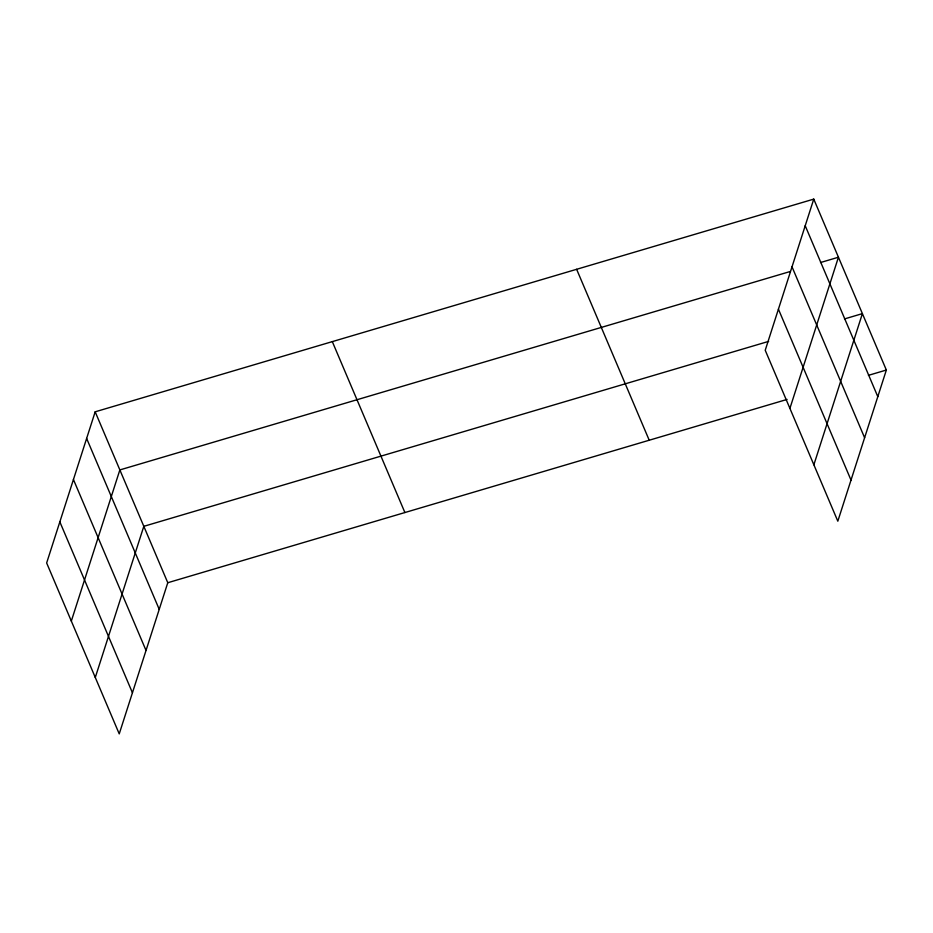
<?xml version="1.0" encoding="UTF-8"?>
<svg xmlns="http://www.w3.org/2000/svg" width="933" height="933" viewBox="0 0 933 933"><rect width="100%" height="100%" fill="white"/><g stroke="black" fill="none" stroke-linecap="round" stroke-linejoin="round"><path stroke-width="1.4" d="M95.178 411.815L46.65 562.961L119.237 733.886L167.777 582.728L95.178 411.815L813.763 199.114L886.35 370.039L837.822 521.185L765.223 350.272L813.763 199.114M71.328 621.075L119.856 469.929L790.181 271.515M95.283 677.486L143.81 526.329L768.64 341.385M789.913 408.386L838.44 257.228L820.515 262.535M813.868 464.786L862.395 313.628L844.47 318.934M167.777 582.728L787.09 399.417M868.425 375.346L886.35 370.039M805.214 225.739L877.801 396.665M792.012 266.826L864.611 437.752M778.425 309.173L851.013 480.098M576.629 269.299L649.216 440.224M332.311 341.618L404.899 512.544M86.629 438.428L159.228 609.354M73.439 479.527L146.026 650.453M59.84 521.862L132.439 692.787"/></g></svg>
